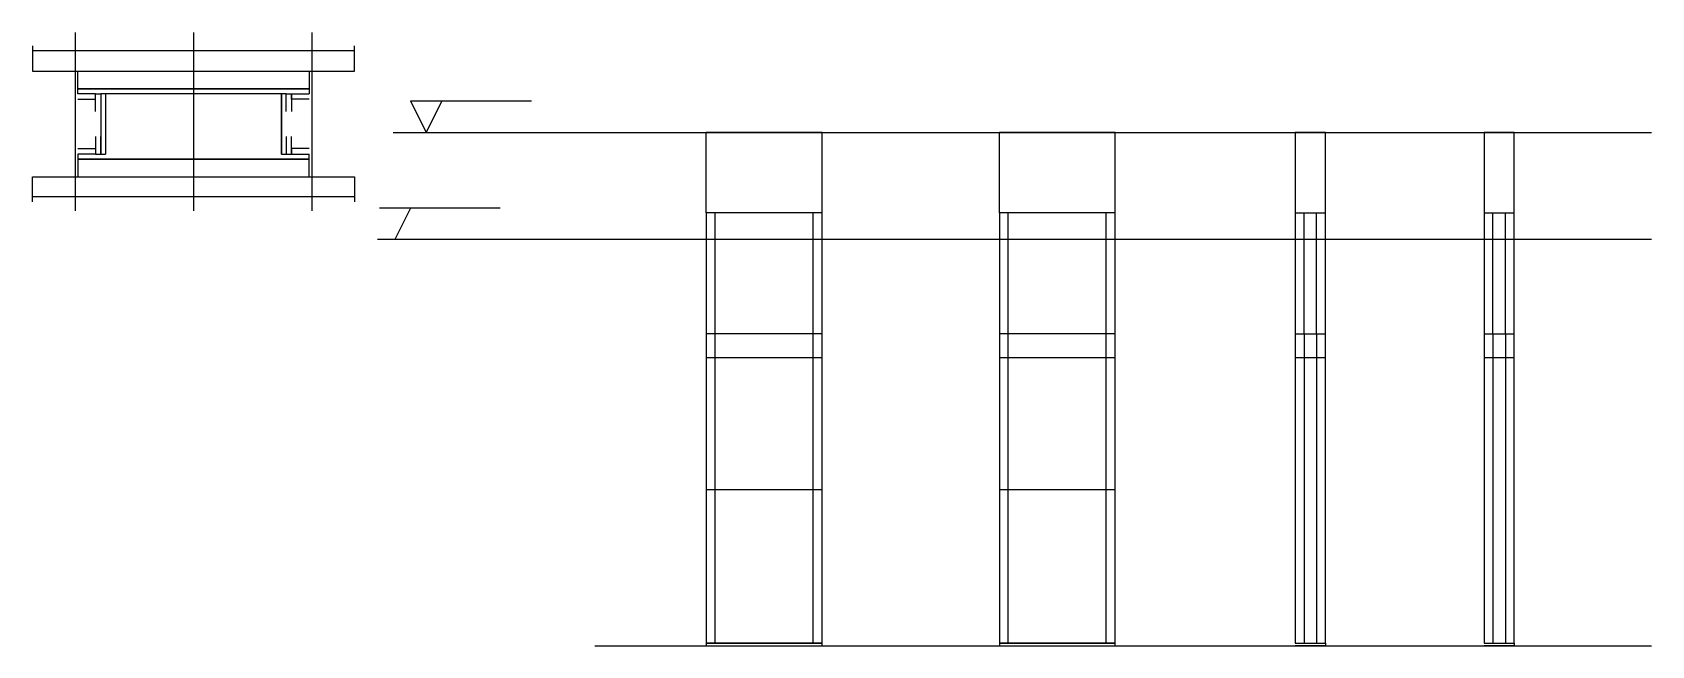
# Model space of a CAD drawing. Header units: metres. Extents: x 4711 to 5997, y 10957 to 11445.
import ezdxf

# ---------------------------------------------------------------- set-up
doc = ezdxf.new("R2010")
doc.units = ezdxf.units.M
for name, color, linetype in [('CHAPA', 7, 'Continuous'), ('COTA', 7, 'Continuous'), ('Hachura', 7, 'Continuous'), ('Madeira', 7, 'Continuous'), ('NIVEL 1° PAV.', 7, 'Continuous'), ('NIVEL 2° PAV.', 7, 'Continuous'), ('Nível', 7, 'Continuous'), ('Painéis', 7, 'Continuous'), ('Perfil Metálico', 7, 'Continuous'), ('SARR_2.2x7', 7, 'Continuous'), ('SARRAFO', 7, 'Continuous')]:
    doc.layers.add(name, color=color, linetype=linetype)

msp = doc.modelspace()

# ---------------------------------------------------------------- linework, layer by layer
at = {"layer": 'CHAPA', "color": 7, "lineweight": 25}
for points in [[(4746.7, 11395.9), (4746.7, 11399.9), (4930.7, 11399.9), (4930.7, 11395.9)], [(4746.7, 11395.9), (4746.7, 11399.9), (4930.7, 11399.9), (4930.7, 11395.9)], [(4768.7, 11395.9), (4765.1, 11395.9), (4765.1, 11347.9), (4768.7, 11347.9)], [(4768.7, 11395.9), (4765.1, 11395.9), (4765.1, 11347.9), (4768.7, 11347.9)], [(4912.3, 11395.9), (4908.7, 11395.9), (4908.7, 11347.9), (4912.3, 11347.9)], [(4912.3, 11395.9), (4908.7, 11395.9), (4908.7, 11347.9), (4912.3, 11347.9)], [(4746.7, 11347.9), (4746.7, 11343.9), (4930.7, 11343.9), (4930.7, 11347.9)], [(4746.7, 11347.9), (4746.7, 11343.9), (4930.7, 11343.9), (4930.7, 11347.9)]]:
    msp.add_lwpolyline(points, dxfattribs=at)
at = {"layer": 'COTA', "color": 7, "lineweight": 25}
for p, q in [((5338.2, 11365.2), (5246.2, 11365.2)), ((5246.2, 11301.2), (5246.2, 11365.2)), ((5338.2, 11301.2), (5338.2, 11365.2)), ((5571.1, 11365.2), (5479.1, 11365.2)), ((5479.1, 11301.2), (5479.1, 11365.2)), ((5571.1, 11301.2), (5571.1, 11365.2))]:
    msp.add_line(p, q, dxfattribs=at)
for points in [[(5738.2, 11301.2), (5738.2, 11365.2), (5714.2, 11365.2), (5714.2, 11301.2)], [(5888.3, 11301.2), (5888.3, 11365.2), (5864.3, 11365.2), (5864.3, 11301.2)]]:
    msp.add_lwpolyline(points, dxfattribs=at)
at = {"layer": 'Hachura', "color": 7, "lineweight": 25}
for p, q in [((4744.7, 11444.7), (4744.7, 11302.9)), ((4838.7, 11444.7), (4838.7, 11302.9)), ((4932.7, 11444.7), (4932.7, 11302.9))]:
    msp.add_line(p, q, dxfattribs=at)
at = {"layer": 'Madeira', "color": 7, "lineweight": 25}
for points in [[(4930.7, 11413.9), (4930.7, 11399.9), (4746.7, 11399.9), (4746.7, 11413.9)], [(4930.7, 11329.9), (4930.7, 11343.9), (4746.7, 11343.9), (4746.7, 11329.9)]]:
    msp.add_lwpolyline(points, dxfattribs=at)
at = {"layer": 'NIVEL 1° PAV.', "color": 7, "lineweight": 25}
for p, q in [((5011.2, 11390.2), (5107.2, 11390.2)), ((5011.2, 11390.2), (5023.7, 11365.2)), ((5023.7, 11365.2), (5036.2, 11390.2)), ((4997.4, 11365.2), (5997.4, 11365.2))]:
    msp.add_line(p, q, dxfattribs=at)
at = {"layer": 'NIVEL 2° PAV.', "color": 7, "lineweight": 25}
for p, q in [((4986.4, 11305.2), (5082.4, 11305.2)), ((4998.9, 11280.2), (5011.4, 11305.2)), ((4985, 11280.2), (5997.4, 11280.2))]:
    msp.add_line(p, q, dxfattribs=at)
at = {"layer": 'Nível', "color": 7, "lineweight": 25}
for p, q in [((5157.6, 11365.2), (5997.4, 11365.2)), ((5157.6, 10957.2), (5997.4, 10957.2))]:
    msp.add_line(p, q, dxfattribs=at)
at = {"layer": 'Painéis', "color": 7, "lineweight": 25}
for p, q in [((5246.2, 11301.2), (5246.2, 10957.2)), ((5338.2, 11301.2), (5246.2, 11301.2)), ((5338.2, 10957.2), (5338.2, 11301.2)), ((5479.1, 11301.2), (5479.1, 10957.2)), ((5571.1, 11301.2), (5479.1, 11301.2)), ((5571.1, 10957.2), (5571.1, 11301.2)), ((5714.2, 11301.2), (5714.2, 10959.2)), ((5714.2, 11301.2), (5738.2, 11301.2)), ((5738.2, 10959.2), (5738.2, 11301.2)), ((5864.3, 11301.2), (5864.3, 10959.2)), ((5864.3, 11301.2), (5888.3, 11301.2)), ((5888.3, 10959.2), (5888.3, 11301.2)), ((5338.2, 11205.2), (5246.2, 11205.2)), ((5571.1, 11205.2), (5479.1, 11205.2)), ((5714.2, 11205.2), (5738.2, 11205.2)), ((5864.3, 11205.2), (5888.3, 11205.2)), ((5246.2, 11186.2), (5338.2, 11186.2)), ((5479.1, 11186.2), (5571.1, 11186.2)), ((5714.2, 11186.2), (5738.2, 11186.2)), ((5864.3, 11186.2), (5888.3, 11186.2)), ((5338.2, 11081.2), (5246.2, 11081.2)), ((5571.1, 11081.2), (5479.1, 11081.2)), ((5246.2, 10959.2), (5338.2, 10959.2)), ((5479.1, 10959.2), (5571.1, 10959.2)), ((5714.2, 10959.2), (5738.2, 10959.2)), ((5864.3, 10959.2), (5888.3, 10959.2))]:
    msp.add_line(p, q, dxfattribs=at)
for points in [[(4908.7, 11347.9), (4908.7, 11395.9), (4768.7, 11395.9), (4768.7, 11347.9)], [(5338.2, 10959.2), (5246.2, 10959.2), (5246.2, 10957.2), (5338.2, 10957.2)], [(5571.1, 10959.2), (5479.1, 10959.2), (5479.1, 10957.2), (5571.1, 10957.2)], [(5714.2, 10959.2), (5738.2, 10959.2), (5738.2, 10957.2), (5714.2, 10957.2)], [(5864.3, 10959.2), (5888.3, 10959.2), (5888.3, 10957.2), (5864.3, 10957.2)]]:
    msp.add_lwpolyline(points, dxfattribs=at)
at = {"layer": 'Perfil Metálico', "color": 7, "lineweight": 25}
for points in [[(4710.7, 11433.9), (4710.7, 11413.9), (4966.7, 11413.9), (4966.7, 11433.9)], [(4966.7, 11417.9), (4966.7, 11429.9), (4710.7, 11429.9), (4710.7, 11417.9)], [(4710.7, 11309.9), (4710.7, 11329.9), (4966.7, 11329.9), (4966.7, 11309.9)], [(4966.7, 11325.9), (4966.7, 11313.9), (4710.7, 11313.9), (4710.7, 11325.9)]]:
    msp.add_lwpolyline(points, dxfattribs=at)
at = {"layer": 'SARR_2.2x7', "color": 7, "lineweight": 25}
for p, q in [((5253.2, 11205.2), (5253.2, 11301.2)), ((5331.2, 11205.2), (5331.2, 11301.2)), ((5486.1, 11205.2), (5486.1, 11301.2)), ((5564.1, 11205.2), (5564.1, 11301.2)), ((5721.2, 11301.2), (5721.2, 11301.2)), ((5721.2, 11301.2), (5721.2, 11301.2)), ((5721.2, 11205.2), (5721.2, 11301.2)), ((5731.2, 11301.2), (5731.2, 11301.2)), ((5731.2, 11301.2), (5731.2, 11301.2)), ((5731.2, 11205.2), (5731.2, 11301.2)), ((5871.3, 11301.2), (5871.3, 11301.2)), ((5871.3, 11301.2), (5871.3, 11301.2)), ((5871.3, 11205.2), (5871.3, 11301.2)), ((5881.3, 11301.2), (5881.3, 11301.2)), ((5881.3, 11301.2), (5881.3, 11301.2)), ((5881.3, 11205.2), (5881.3, 11301.2)), ((5253.2, 11081.2), (5253.2, 11205.2)), ((5331.2, 11081.2), (5331.2, 11205.2)), ((5486.1, 11081.2), (5486.1, 11205.2)), ((5564.1, 11081.2), (5564.1, 11205.2)), ((5721.2, 11205.2), (5721.2, 10959.2)), ((5721.2, 11205.2), (5721.2, 11205.2)), ((5721.2, 11205.2), (5721.2, 11205.2)), ((5731.2, 11205.2), (5731.2, 10959.2)), ((5731.2, 11205.2), (5731.2, 11205.2)), ((5731.2, 11205.2), (5731.2, 11205.2)), ((5871.3, 11205.2), (5871.3, 10959.2)), ((5871.3, 11205.2), (5871.3, 11205.2)), ((5871.3, 11205.2), (5871.3, 11205.2)), ((5881.3, 11205.2), (5881.3, 10959.2)), ((5881.3, 11205.2), (5881.3, 11205.2)), ((5881.3, 11205.2), (5881.3, 11205.2)), ((5721.2, 11186.2), (5721.2, 11186.2)), ((5721.2, 11186.2), (5721.2, 11186.2)), ((5731.2, 11186.2), (5731.2, 11186.2)), ((5731.2, 11186.2), (5731.2, 11186.2)), ((5871.3, 11186.2), (5871.3, 11186.2)), ((5871.3, 11186.2), (5871.3, 11186.2)), ((5881.3, 11186.2), (5881.3, 11186.2)), ((5881.3, 11186.2), (5881.3, 11186.2)), ((5253.2, 10959.2), (5253.2, 11081.2)), ((5331.2, 10959.2), (5331.2, 11081.2)), ((5486.1, 10959.2), (5486.1, 11081.2)), ((5564.1, 10959.2), (5564.1, 11081.2)), ((5253.2, 10959.2), (5253.2, 10959.2)), ((5331.2, 10959.2), (5331.2, 10959.2)), ((5486.1, 10959.2), (5486.1, 10959.2)), ((5564.1, 10959.2), (5564.1, 10959.2))]:
    msp.add_line(p, q, dxfattribs=at)
at = {"layer": 'SARRAFO', "color": 7, "lineweight": 25}
for points in [[(4746.7, 11391.5), (4760.7, 11391.5), (4760.7, 11395.9), (4746.7, 11395.9)], [(4760.7, 11381.9), (4760.7, 11395.9), (4765.1, 11395.9), (4765.1, 11381.9)], [(4912.3, 11381.9), (4912.3, 11395.9), (4916.7, 11395.9), (4916.7, 11381.9)], [(4930.7, 11391.5), (4916.7, 11391.5), (4916.7, 11395.9), (4930.7, 11395.9)], [(4746.7, 11352.3), (4760.7, 11352.3), (4760.7, 11347.9), (4746.7, 11347.9)], [(4760.7, 11361.9), (4760.7, 11347.9), (4765.1, 11347.9), (4765.1, 11361.9)], [(4912.3, 11361.9), (4912.3, 11347.9), (4916.7, 11347.9), (4916.7, 11361.9)], [(4930.7, 11352.3), (4916.7, 11352.3), (4916.7, 11347.9), (4930.7, 11347.9)]]:
    msp.add_lwpolyline(points, dxfattribs=at)

doc.saveas('drawing.dxf')
